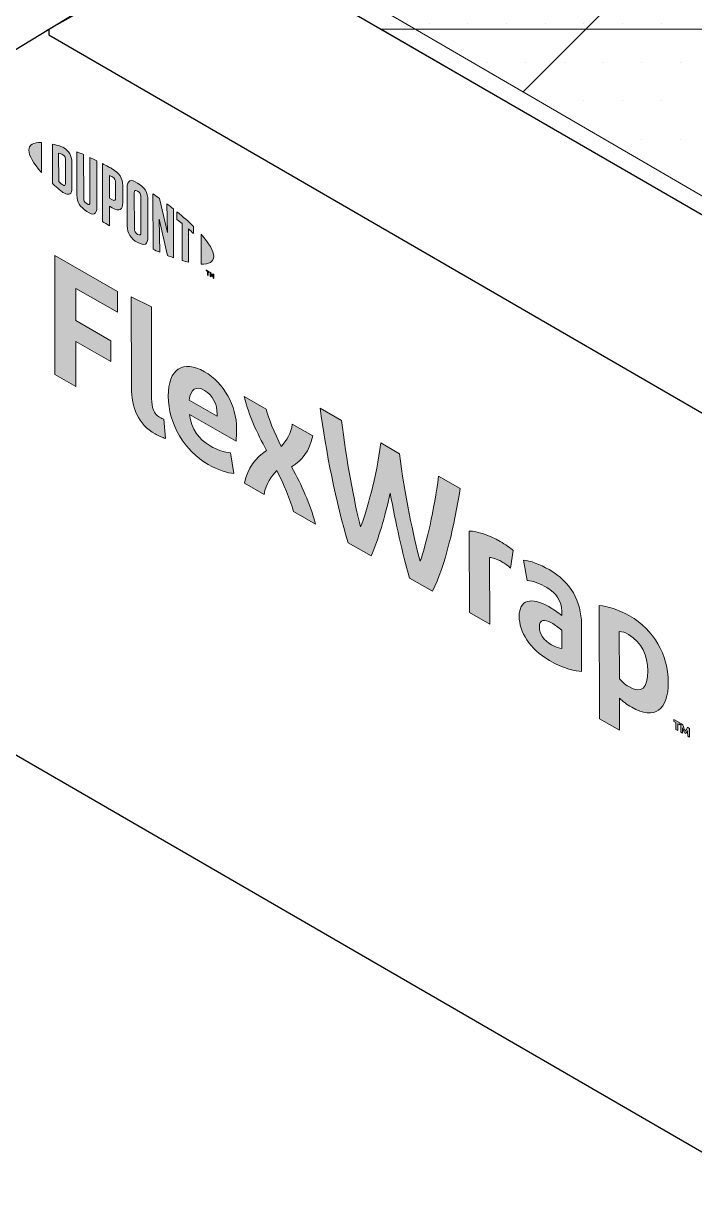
# Model space of a CAD drawing. Extents: x -1392 to 5791, y -3809 to 1722.
# Drawn here: x 904.77 to 928.2, y 1124.45 to 1165.02 of the extents above; entities that cross this region are included whole.
import ezdxf

# ---------------------------------------------------------------- set-up
doc = ezdxf.new("R2010")
doc.units = 0
doc.header["$MEASUREMENT"] = 0
doc.linetypes.add('AI-Linetype-28', pattern=[15, 9, -6])
for name, color, linetype, lineweight in [('.ATI-HATCH', 7, 'Continuous', 0), ('G-ANNO-TTLB', 7, 'Continuous', 0), ('Layer 12', 7, 'Continuous', 0), ('TYVEK', 7, 'Continuous', 0)]:
    doc.layers.add(name, color=color, linetype=linetype, lineweight=lineweight)

# ---------------------------------------------------------------- blocks, each defined once
blk = doc.blocks.new('Block_88')
at = {"layer": '.ATI-HATCH'}
for points in [[(951.293, 1164.814), (951.293, 1164.814), (928.788, 1177.833), (928.788, 1177.833), (928.788, 1177.833), (911.542, 1168.121), (911.542, 1168.121), (911.542, 1168.121), (917.26, 1164.814), (917.26, 1164.814), (917.26, 1164.814), (951.293, 1164.814), (951.293, 1164.814)], [(917.26, 1164.814), (917.26, 1164.814), (988.202, 1123.775), (988.202, 1123.775), (988.202, 1123.775), (988.231, 1143.446), (988.231, 1143.446), (988.231, 1143.446), (951.293, 1164.814), (951.293, 1164.814), (951.293, 1164.814), (917.26, 1164.814), (917.26, 1164.814)]]:
    blk.add_open_spline(points, degree=3, knots=[0, 0, 0, 0, 1, 1, 1, 2, 2, 2, 3, 3, 3, 4, 4, 4, 4], dxfattribs=at)
at = {"layer": '.ATI-HATCH', "color": 8, "lineweight": 0, "true_color": 0x808080}
for points in [[(917.58, 1165.015), (917.58, 1165.015), (917.58, 1165.015), (917.58, 1165.015)], [(918.93, 1165.015), (918.93, 1165.015), (918.93, 1165.015), (918.93, 1165.015)], [(920.28, 1165.015), (920.28, 1165.015), (920.28, 1165.015), (920.28, 1165.015)], [(921.63, 1165.015), (921.63, 1165.015), (921.63, 1165.015), (921.63, 1165.015)], [(922.98, 1165.015), (922.98, 1165.015), (922.98, 1165.015), (922.98, 1165.015)], [(924.33, 1165.015), (924.33, 1165.015), (924.33, 1165.015), (924.33, 1165.015)], [(925.68, 1165.015), (925.68, 1165.015), (925.68, 1165.015), (925.68, 1165.015)], [(927.03, 1165.015), (927.03, 1165.015), (927.03, 1165.015), (927.03, 1165.015)], [(919.605, 1163.665), (919.605, 1163.665), (919.605, 1163.665), (919.605, 1163.665)], [(920.955, 1163.665), (920.955, 1163.665), (920.955, 1163.665), (920.955, 1163.665)], [(922.305, 1163.665), (922.305, 1163.665), (922.305, 1163.665), (922.305, 1163.665)], [(923.655, 1163.665), (923.655, 1163.665), (923.655, 1163.665), (923.655, 1163.665)], [(925.005, 1163.665), (925.005, 1163.665), (925.005, 1163.665), (925.005, 1163.665)], [(926.355, 1163.665), (926.355, 1163.665), (926.355, 1163.665), (926.355, 1163.665)], [(927.705, 1163.665), (927.705, 1163.665), (927.705, 1163.665), (927.705, 1163.665)], [(921.63, 1162.315), (921.63, 1162.315), (921.63, 1162.315), (921.63, 1162.315)], [(922.98, 1162.315), (922.98, 1162.315), (922.98, 1162.315), (922.98, 1162.315)], [(924.33, 1162.315), (924.33, 1162.315), (924.33, 1162.315), (924.33, 1162.315)], [(925.68, 1162.315), (925.68, 1162.315), (925.68, 1162.315), (925.68, 1162.315)], [(927.03, 1162.315), (927.03, 1162.315), (927.03, 1162.315), (927.03, 1162.315)], [(925.005, 1160.965), (925.005, 1160.965), (925.005, 1160.965), (925.005, 1160.965)], [(926.355, 1160.965), (926.355, 1160.965), (926.355, 1160.965), (926.355, 1160.965)], [(927.705, 1160.965), (927.705, 1160.965), (927.705, 1160.965), (927.705, 1160.965)], [(927.03, 1159.615), (927.03, 1159.615), (927.03, 1159.615), (927.03, 1159.615)]]:
    blk.add_open_spline(points, degree=3, dxfattribs=at)
blk = doc.blocks.new('Block_371')
at = {"layer": 'TYVEK', "true_color": 0x003b71, "transparency": 33554687}
h = blk.add_hatch(color=156, dxfattribs=at)
h.dxf.hatch_style = 2
edge = h.paths.add_edge_path()
edge.add_spline(control_points=[(905.88, 1152.776), (905.88, 1152.776), (905.87, 1156.917), (905.87, 1156.917), (905.87, 1156.917), (908.056, 1155.662), (908.056, 1155.662), (908.056, 1155.662), (908.058, 1154.941), (908.058, 1154.941), (908.058, 1154.941), (906.606, 1155.774), (906.606, 1155.774), (906.606, 1155.774), (906.608, 1154.65), (906.608, 1154.65), (906.608, 1154.65), (907.829, 1153.949), (907.829, 1153.949), (907.829, 1153.949), (907.831, 1153.228), (907.831, 1153.228), (907.831, 1153.228), (906.61, 1153.929), (906.61, 1153.929), (906.61, 1153.929), (906.614, 1152.355), (906.614, 1152.355), (906.614, 1152.355), (905.88, 1152.776), (905.88, 1152.776)], knot_values=[0, 0, 0, 0, 1, 1, 1, 2, 2, 2, 3, 3, 3, 4, 4, 4, 5, 5, 5, 6, 6, 6, 7, 7, 7, 8, 8, 8, 9, 9, 9, 10, 10, 10, 10], degree=3, periodic=0)
h = blk.add_hatch(color=156, dxfattribs=at)
h.dxf.hatch_style = 2
edge = h.paths.add_edge_path()
edge.add_spline(control_points=[(909.253, 1151.933), (909.254, 1151.613), (909.326, 1151.4), (909.532, 1151.283), (909.583, 1151.253), (909.634, 1151.23), (909.68, 1151.215), (909.68, 1151.215), (909.733, 1150.541), (909.733, 1150.541), (909.636, 1150.573), (909.477, 1150.641), (909.374, 1150.7), (908.784, 1151.038), (908.547, 1151.617), (908.545, 1152.327), (908.545, 1152.327), (908.538, 1155.486), (908.538, 1155.486), (908.538, 1155.486), (909.246, 1155.127), (909.246, 1155.127), (909.246, 1155.127), (909.253, 1151.933), (909.253, 1151.933)], knot_values=[0, 0, 0, 0, 1, 1, 1, 2, 2, 2, 3, 3, 3, 4, 4, 4, 5, 5, 5, 6, 6, 6, 7, 7, 7, 8, 8, 8, 8], degree=3, periodic=0)
h = blk.add_hatch(color=156, dxfattribs=at)
h.dxf.hatch_style = 2
edge = h.paths.add_edge_path()
edge.add_spline(control_points=[(910.565, 1151.883), (910.565, 1151.883), (911.54, 1151.323), (911.54, 1151.323), (911.54, 1151.323), (911.54, 1151.394), (911.54, 1151.394), (911.539, 1151.725), (911.384, 1152.056), (911.102, 1152.218), (910.805, 1152.389), (910.61, 1152.258), (910.565, 1151.883)], knot_values=[0, 0, 0, 0, 1, 1, 1, 2, 2, 2, 3, 3, 3, 4, 4, 4, 4], degree=3, periodic=0)
edge = h.paths.add_edge_path()
edge.add_spline(control_points=[(912.124, 1149.322), (911.898, 1149.333), (911.565, 1149.442), (911.226, 1149.636), (910.4, 1150.111), (909.834, 1151.038), (909.832, 1152.02), (909.83, 1152.96), (910.346, 1153.302), (911.101, 1152.869), (911.773, 1152.483), (912.215, 1151.68), (912.217, 1150.887), (912.217, 1150.709), (912.208, 1150.562), (912.198, 1150.449), (912.198, 1150.449), (910.576, 1151.38), (910.576, 1151.38), (910.644, 1150.868), (910.886, 1150.517), (911.296, 1150.281), (911.548, 1150.137), (911.789, 1150.064), (912.009, 1150.043), (912.009, 1150.043), (912.124, 1149.322), (912.124, 1149.322)], knot_values=[0, 0, 0, 0, 1, 1, 1, 2, 2, 2, 3, 3, 3, 4, 4, 4, 5, 5, 5, 6, 6, 6, 7, 7, 7, 8, 8, 8, 9, 9, 9, 9], degree=3, periodic=0)
h = blk.add_hatch(color=156, dxfattribs=at)
h.dxf.hatch_style = 2
edge = h.paths.add_edge_path()
edge.add_spline(control_points=[(913.264, 1150.12), (912.919, 1150.756), (912.646, 1151.32), (912.486, 1152.003), (912.486, 1152.003), (913.25, 1151.564), (913.25, 1151.564), (913.318, 1151.259), (913.544, 1150.727), (913.771, 1150.261), (913.96, 1150.477), (914.123, 1150.732), (914.158, 1151.043), (914.158, 1151.043), (914.876, 1150.63), (914.876, 1150.63), (914.745, 1150.092), (914.52, 1149.789), (914.136, 1149.555), (914.507, 1148.864), (914.759, 1148.305), (914.971, 1147.557), (914.971, 1147.557), (914.207, 1147.996), (914.207, 1147.996), (914.098, 1148.389), (913.841, 1148.98), (913.624, 1149.429), (913.43, 1149.216), (913.246, 1148.967), (913.175, 1148.588), (913.175, 1148.588), (912.488, 1148.983), (912.488, 1148.983), (912.615, 1149.524), (912.855, 1149.859), (913.264, 1150.12)], knot_values=[0, 0, 0, 0, 1, 1, 1, 2, 2, 2, 3, 3, 3, 4, 4, 4, 5, 5, 5, 6, 6, 6, 7, 7, 7, 8, 8, 8, 9, 9, 9, 10, 10, 10, 11, 11, 11, 12, 12, 12, 12], degree=3, periodic=0)
h = blk.add_hatch(color=156, dxfattribs=at)
h.dxf.hatch_style = 2
edge = h.paths.add_edge_path()
edge.add_spline(control_points=[(919.265, 1149.227), (919.265, 1149.227), (920.014, 1148.797), (920.014, 1148.797), (919.823, 1147.531), (919.488, 1146.098), (919.055, 1145.213), (919.055, 1145.213), (918.249, 1145.675), (918.249, 1145.675), (917.996, 1146.559), (917.768, 1147.558), (917.576, 1148.637), (917.383, 1147.779), (917.165, 1147.036), (916.91, 1146.444), (916.91, 1146.444), (916.105, 1146.906), (916.105, 1146.906), (915.692, 1148.278), (915.323, 1150.114), (915.13, 1151.601), (915.13, 1151.601), (915.874, 1151.174), (915.874, 1151.174), (916.036, 1149.834), (916.327, 1148.268), (916.539, 1147.455), (916.758, 1148.02), (917.098, 1149.183), (917.244, 1150.387), (917.244, 1150.387), (917.901, 1150.01), (917.901, 1150.01), (918.058, 1148.633), (918.394, 1147.081), (918.622, 1146.259), (918.825, 1146.833), (919.114, 1148.067), (919.265, 1149.227)], knot_values=[0, 0, 0, 0, 1, 1, 1, 2, 2, 2, 3, 3, 3, 4, 4, 4, 5, 5, 5, 6, 6, 6, 7, 7, 7, 8, 8, 8, 9, 9, 9, 10, 10, 10, 11, 11, 11, 12, 12, 12, 13, 13, 13, 13], degree=3, periodic=0)
h = blk.add_hatch(color=156, dxfattribs=at)
h.dxf.hatch_style = 2
edge = h.paths.add_edge_path()
edge.add_spline(control_points=[(921.407, 1146.952), (921.592, 1146.846), (921.766, 1146.722), (921.869, 1146.634), (921.869, 1146.634), (921.768, 1146.024), (921.768, 1146.024), (921.681, 1146.11), (921.573, 1146.183), (921.465, 1146.245), (921.275, 1146.354), (921.147, 1146.386), (921.04, 1146.389), (921.04, 1146.389), (921.045, 1144.07), (921.045, 1144.07), (921.045, 1144.07), (920.337, 1144.477), (920.337, 1144.477), (920.337, 1144.477), (920.33, 1147.31), (920.33, 1147.31), (920.607, 1147.311), (921.038, 1147.164), (921.407, 1146.952)], knot_values=[0, 0, 0, 0, 1, 1, 1, 2, 2, 2, 3, 3, 3, 4, 4, 4, 5, 5, 5, 6, 6, 6, 7, 7, 7, 8, 8, 8, 8], degree=3, periodic=0)
h = blk.add_hatch(color=156, dxfattribs=at)
h.dxf.hatch_style = 2
edge = h.paths.add_edge_path()
edge.add_spline(control_points=[(923.563, 1143.221), (923.563, 1143.221), (923.561, 1143.854), (923.561, 1143.854), (923.443, 1143.952), (923.32, 1144.04), (923.197, 1144.111), (922.961, 1144.246), (922.776, 1144.246), (922.777, 1143.968), (922.778, 1143.719), (922.932, 1143.501), (923.204, 1143.345), (923.358, 1143.256), (923.486, 1143.218), (923.563, 1143.221)], knot_values=[0, 0, 0, 0, 1, 1, 1, 2, 2, 2, 3, 3, 3, 4, 4, 4, 5, 5, 5, 5], degree=3, periodic=0)
edge = h.paths.add_edge_path()
edge.add_spline(control_points=[(923.133, 1142.8), (922.431, 1143.204), (922.076, 1143.803), (922.074, 1144.336), (922.073, 1144.921), (922.488, 1145.026), (923.103, 1144.678), (923.247, 1144.596), (923.432, 1144.466), (923.56, 1144.369), (923.56, 1144.369), (923.56, 1144.511), (923.56, 1144.511), (923.559, 1144.872), (923.379, 1145.146), (923.035, 1145.344), (922.809, 1145.473), (922.568, 1145.57), (922.358, 1145.591), (922.358, 1145.591), (922.228, 1146.303), (922.228, 1146.303), (922.449, 1146.283), (922.802, 1146.151), (923.115, 1145.971), (923.87, 1145.538), (924.245, 1144.862), (924.247, 1144.063), (924.247, 1144.063), (924.251, 1142.419), (924.251, 1142.419), (924.041, 1142.415), (923.646, 1142.506), (923.133, 1142.8)], knot_values=[0, 0, 0, 0, 1, 1, 1, 2, 2, 2, 3, 3, 3, 4, 4, 4, 5, 5, 5, 6, 6, 6, 7, 7, 7, 8, 8, 8, 9, 9, 9, 10, 10, 10, 11, 11, 11, 11], degree=3, periodic=0)
h = blk.add_hatch(color=156, dxfattribs=at)
h.dxf.hatch_style = 2
edge = h.paths.add_edge_path()
edge.add_spline(control_points=[(925.897, 1141.887), (926.348, 1141.628), (926.558, 1141.827), (926.556, 1142.436), (926.555, 1142.968), (926.359, 1143.435), (925.892, 1143.703), (925.764, 1143.777), (925.672, 1143.8), (925.564, 1143.815), (925.564, 1143.815), (925.568, 1142.159), (925.568, 1142.159), (925.666, 1142.055), (925.748, 1141.973), (925.897, 1141.887)], knot_values=[0, 0, 0, 0, 1, 1, 1, 2, 2, 2, 3, 3, 3, 4, 4, 4, 5, 5, 5, 5], degree=3, periodic=0)
edge = h.paths.add_edge_path()
edge.add_spline(control_points=[(926.001, 1141.166), (925.822, 1141.269), (925.698, 1141.363), (925.57, 1141.49), (925.57, 1141.49), (925.573, 1140.366), (925.573, 1140.366), (925.573, 1140.366), (924.87, 1140.77), (924.87, 1140.77), (924.87, 1140.77), (924.86, 1144.715), (924.86, 1144.715), (925.152, 1144.701), (925.563, 1144.566), (925.927, 1144.357), (926.768, 1143.874), (927.272, 1142.994), (927.275, 1142.047), (927.277, 1141.077), (926.801, 1140.706), (926.001, 1141.166)], knot_values=[0, 0, 0, 0, 1, 1, 1, 2, 2, 2, 3, 3, 3, 4, 4, 4, 5, 5, 5, 6, 6, 6, 7, 7, 7, 7], degree=3, periodic=0)
h = blk.add_hatch(color=156, dxfattribs=at)
h.dxf.hatch_style = 2
edge = h.paths.add_edge_path()
edge.add_spline(control_points=[(927.783, 1140.561), (927.809, 1140.473), (927.834, 1140.407), (927.865, 1140.336), (927.895, 1140.372), (927.916, 1140.412), (927.942, 1140.47), (927.942, 1140.47), (928.015, 1140.427), (928.015, 1140.427), (928.015, 1140.427), (928.016, 1140.121), (928.016, 1140.121), (928.016, 1140.121), (927.952, 1140.158), (927.952, 1140.158), (927.952, 1140.158), (927.951, 1140.299), (927.951, 1140.299), (927.951, 1140.299), (927.955, 1140.345), (927.955, 1140.345), (927.934, 1140.311), (927.909, 1140.277), (927.888, 1140.251), (927.888, 1140.251), (927.839, 1140.279), (927.839, 1140.279), (927.817, 1140.331), (927.792, 1140.395), (927.77, 1140.454), (927.77, 1140.454), (927.774, 1140.401), (927.774, 1140.401), (927.774, 1140.401), (927.774, 1140.26), (927.774, 1140.26), (927.774, 1140.26), (927.71, 1140.297), (927.71, 1140.297), (927.71, 1140.297), (927.709, 1140.603), (927.709, 1140.603), (927.709, 1140.603), (927.783, 1140.561), (927.783, 1140.561)], knot_values=[0, 0, 0, 0, 1, 1, 1, 2, 2, 2, 3, 3, 3, 4, 4, 4, 5, 5, 5, 6, 6, 6, 7, 7, 7, 8, 8, 8, 9, 9, 9, 10, 10, 10, 11, 11, 11, 12, 12, 12, 13, 13, 13, 14, 14, 14, 15, 15, 15, 15], degree=3, periodic=0)
edge = h.paths.add_edge_path()
edge.add_spline(control_points=[(927.537, 1140.634), (927.537, 1140.634), (927.465, 1140.675), (927.465, 1140.675), (927.465, 1140.675), (927.465, 1140.743), (927.465, 1140.743), (927.465, 1140.743), (927.68, 1140.62), (927.68, 1140.62), (927.68, 1140.62), (927.68, 1140.552), (927.68, 1140.552), (927.68, 1140.552), (927.608, 1140.593), (927.608, 1140.593), (927.608, 1140.593), (927.609, 1140.355), (927.609, 1140.355), (927.609, 1140.355), (927.537, 1140.396), (927.537, 1140.396), (927.537, 1140.396), (927.537, 1140.634), (927.537, 1140.634)], knot_values=[0, 0, 0, 0, 1, 1, 1, 2, 2, 2, 3, 3, 3, 4, 4, 4, 5, 5, 5, 6, 6, 6, 7, 7, 7, 8, 8, 8, 8], degree=3, periodic=0)
at = {"layer": 'TYVEK'}
for points, knots in [([(905.88, 1152.776), (905.88, 1152.776), (905.87, 1156.917), (905.87, 1156.917), (905.87, 1156.917), (908.056, 1155.662), (908.056, 1155.662), (908.056, 1155.662), (908.058, 1154.941), (908.058, 1154.941), (908.058, 1154.941), (906.606, 1155.774), (906.606, 1155.774), (906.606, 1155.774), (906.608, 1154.65), (906.608, 1154.65), (906.608, 1154.65), (907.829, 1153.949), (907.829, 1153.949), (907.829, 1153.949), (907.831, 1153.228), (907.831, 1153.228), (907.831, 1153.228), (906.61, 1153.929), (906.61, 1153.929), (906.61, 1153.929), (906.614, 1152.355), (906.614, 1152.355), (906.614, 1152.355), (905.88, 1152.776), (905.88, 1152.776)], [0, 0, 0, 0, 1, 1, 1, 2, 2, 2, 3, 3, 3, 4, 4, 4, 5, 5, 5, 6, 6, 6, 7, 7, 7, 8, 8, 8, 9, 9, 9, 10, 10, 10, 10]), ([(909.253, 1151.933), (909.254, 1151.613), (909.326, 1151.4), (909.532, 1151.283), (909.583, 1151.253), (909.634, 1151.23), (909.68, 1151.215), (909.68, 1151.215), (909.733, 1150.541), (909.733, 1150.541), (909.636, 1150.573), (909.477, 1150.641), (909.374, 1150.7), (908.784, 1151.038), (908.547, 1151.617), (908.545, 1152.327), (908.545, 1152.327), (908.538, 1155.486), (908.538, 1155.486), (908.538, 1155.486), (909.246, 1155.127), (909.246, 1155.127), (909.246, 1155.127), (909.253, 1151.933), (909.253, 1151.933)], [0, 0, 0, 0, 1, 1, 1, 2, 2, 2, 3, 3, 3, 4, 4, 4, 5, 5, 5, 6, 6, 6, 7, 7, 7, 8, 8, 8, 8]), ([(912.124, 1149.322), (911.898, 1149.333), (911.565, 1149.442), (911.226, 1149.636), (910.4, 1150.111), (909.834, 1151.038), (909.832, 1152.02), (909.83, 1152.96), (910.346, 1153.302), (911.101, 1152.869), (911.773, 1152.483), (912.215, 1151.68), (912.217, 1150.887), (912.217, 1150.709), (912.208, 1150.562), (912.198, 1150.449), (912.198, 1150.449), (910.576, 1151.38), (910.576, 1151.38), (910.644, 1150.868), (910.886, 1150.517), (911.296, 1150.281), (911.548, 1150.137), (911.789, 1150.064), (912.009, 1150.043), (912.009, 1150.043), (912.124, 1149.322), (912.124, 1149.322)], [0, 0, 0, 0, 1, 1, 1, 2, 2, 2, 3, 3, 3, 4, 4, 4, 5, 5, 5, 6, 6, 6, 7, 7, 7, 8, 8, 8, 9, 9, 9, 9]), ([(910.565, 1151.883), (910.565, 1151.883), (911.54, 1151.323), (911.54, 1151.323), (911.54, 1151.323), (911.54, 1151.394), (911.54, 1151.394), (911.539, 1151.725), (911.384, 1152.056), (911.102, 1152.218), (910.805, 1152.389), (910.61, 1152.258), (910.565, 1151.883)], [0, 0, 0, 0, 1, 1, 1, 2, 2, 2, 3, 3, 3, 4, 4, 4, 4]), ([(913.264, 1150.12), (912.919, 1150.756), (912.646, 1151.32), (912.486, 1152.003), (912.486, 1152.003), (913.25, 1151.564), (913.25, 1151.564), (913.318, 1151.259), (913.544, 1150.727), (913.771, 1150.261), (913.96, 1150.477), (914.123, 1150.732), (914.158, 1151.043), (914.158, 1151.043), (914.876, 1150.63), (914.876, 1150.63), (914.745, 1150.092), (914.52, 1149.789), (914.136, 1149.555), (914.507, 1148.864), (914.759, 1148.305), (914.971, 1147.557), (914.971, 1147.557), (914.207, 1147.996), (914.207, 1147.996), (914.098, 1148.389), (913.841, 1148.98), (913.624, 1149.429), (913.43, 1149.216), (913.246, 1148.967), (913.175, 1148.588), (913.175, 1148.588), (912.488, 1148.983), (912.488, 1148.983), (912.615, 1149.524), (912.855, 1149.859), (913.264, 1150.12)], [0, 0, 0, 0, 1, 1, 1, 2, 2, 2, 3, 3, 3, 4, 4, 4, 5, 5, 5, 6, 6, 6, 7, 7, 7, 8, 8, 8, 9, 9, 9, 10, 10, 10, 11, 11, 11, 12, 12, 12, 12]), ([(919.265, 1149.227), (919.265, 1149.227), (920.014, 1148.797), (920.014, 1148.797), (919.823, 1147.531), (919.488, 1146.098), (919.055, 1145.213), (919.055, 1145.213), (918.249, 1145.675), (918.249, 1145.675), (917.996, 1146.559), (917.768, 1147.558), (917.576, 1148.637), (917.383, 1147.779), (917.165, 1147.036), (916.91, 1146.444), (916.91, 1146.444), (916.105, 1146.906), (916.105, 1146.906), (915.692, 1148.278), (915.323, 1150.114), (915.13, 1151.601), (915.13, 1151.601), (915.874, 1151.174), (915.874, 1151.174), (916.036, 1149.834), (916.327, 1148.268), (916.539, 1147.455), (916.758, 1148.02), (917.098, 1149.183), (917.244, 1150.387), (917.244, 1150.387), (917.901, 1150.01), (917.901, 1150.01), (918.058, 1148.633), (918.394, 1147.081), (918.622, 1146.259), (918.825, 1146.833), (919.114, 1148.067), (919.265, 1149.227)], [0, 0, 0, 0, 1, 1, 1, 2, 2, 2, 3, 3, 3, 4, 4, 4, 5, 5, 5, 6, 6, 6, 7, 7, 7, 8, 8, 8, 9, 9, 9, 10, 10, 10, 11, 11, 11, 12, 12, 12, 13, 13, 13, 13]), ([(921.407, 1146.952), (921.592, 1146.846), (921.766, 1146.722), (921.869, 1146.634), (921.869, 1146.634), (921.768, 1146.024), (921.768, 1146.024), (921.681, 1146.11), (921.573, 1146.183), (921.465, 1146.245), (921.275, 1146.354), (921.147, 1146.386), (921.04, 1146.389), (921.04, 1146.389), (921.045, 1144.07), (921.045, 1144.07), (921.045, 1144.07), (920.337, 1144.477), (920.337, 1144.477), (920.337, 1144.477), (920.33, 1147.31), (920.33, 1147.31), (920.607, 1147.311), (921.038, 1147.164), (921.407, 1146.952)], [0, 0, 0, 0, 1, 1, 1, 2, 2, 2, 3, 3, 3, 4, 4, 4, 5, 5, 5, 6, 6, 6, 7, 7, 7, 8, 8, 8, 8]), ([(923.133, 1142.8), (922.431, 1143.204), (922.076, 1143.803), (922.074, 1144.336), (922.073, 1144.921), (922.488, 1145.026), (923.103, 1144.678), (923.247, 1144.596), (923.432, 1144.466), (923.56, 1144.369), (923.56, 1144.369), (923.56, 1144.511), (923.56, 1144.511), (923.559, 1144.872), (923.379, 1145.146), (923.035, 1145.344), (922.809, 1145.473), (922.568, 1145.57), (922.358, 1145.591), (922.358, 1145.591), (922.228, 1146.303), (922.228, 1146.303), (922.449, 1146.283), (922.802, 1146.151), (923.115, 1145.971), (923.87, 1145.538), (924.245, 1144.862), (924.247, 1144.063), (924.247, 1144.063), (924.251, 1142.419), (924.251, 1142.419), (924.041, 1142.415), (923.646, 1142.506), (923.133, 1142.8)], [0, 0, 0, 0, 1, 1, 1, 2, 2, 2, 3, 3, 3, 4, 4, 4, 5, 5, 5, 6, 6, 6, 7, 7, 7, 8, 8, 8, 9, 9, 9, 10, 10, 10, 11, 11, 11, 11]), ([(926.001, 1141.166), (925.822, 1141.269), (925.698, 1141.363), (925.57, 1141.49), (925.57, 1141.49), (925.573, 1140.366), (925.573, 1140.366), (925.573, 1140.366), (924.87, 1140.77), (924.87, 1140.77), (924.87, 1140.77), (924.86, 1144.715), (924.86, 1144.715), (925.152, 1144.701), (925.563, 1144.566), (925.927, 1144.357), (926.768, 1143.874), (927.272, 1142.994), (927.275, 1142.047), (927.277, 1141.077), (926.801, 1140.706), (926.001, 1141.166)], [0, 0, 0, 0, 1, 1, 1, 2, 2, 2, 3, 3, 3, 4, 4, 4, 5, 5, 5, 6, 6, 6, 7, 7, 7, 7]), ([(923.563, 1143.221), (923.563, 1143.221), (923.561, 1143.854), (923.561, 1143.854), (923.443, 1143.952), (923.32, 1144.04), (923.197, 1144.111), (922.961, 1144.246), (922.776, 1144.246), (922.777, 1143.968), (922.778, 1143.719), (922.932, 1143.501), (923.204, 1143.345), (923.358, 1143.256), (923.486, 1143.218), (923.563, 1143.221)], [0, 0, 0, 0, 1, 1, 1, 2, 2, 2, 3, 3, 3, 4, 4, 4, 5, 5, 5, 5]), ([(925.897, 1141.887), (926.348, 1141.628), (926.558, 1141.827), (926.556, 1142.436), (926.555, 1142.968), (926.359, 1143.435), (925.892, 1143.703), (925.764, 1143.777), (925.672, 1143.8), (925.564, 1143.815), (925.564, 1143.815), (925.568, 1142.159), (925.568, 1142.159), (925.666, 1142.055), (925.748, 1141.973), (925.897, 1141.887)], [0, 0, 0, 0, 1, 1, 1, 2, 2, 2, 3, 3, 3, 4, 4, 4, 5, 5, 5, 5]), ([(927.537, 1140.634), (927.537, 1140.634), (927.465, 1140.675), (927.465, 1140.675), (927.465, 1140.675), (927.465, 1140.743), (927.465, 1140.743), (927.465, 1140.743), (927.68, 1140.62), (927.68, 1140.62), (927.68, 1140.62), (927.68, 1140.552), (927.68, 1140.552), (927.68, 1140.552), (927.608, 1140.593), (927.608, 1140.593), (927.608, 1140.593), (927.609, 1140.355), (927.609, 1140.355), (927.609, 1140.355), (927.537, 1140.396), (927.537, 1140.396), (927.537, 1140.396), (927.537, 1140.634), (927.537, 1140.634)], [0, 0, 0, 0, 1, 1, 1, 2, 2, 2, 3, 3, 3, 4, 4, 4, 5, 5, 5, 6, 6, 6, 7, 7, 7, 8, 8, 8, 8]), ([(927.783, 1140.561), (927.809, 1140.473), (927.834, 1140.407), (927.865, 1140.336), (927.895, 1140.372), (927.916, 1140.412), (927.942, 1140.47), (927.942, 1140.47), (928.015, 1140.427), (928.015, 1140.427), (928.015, 1140.427), (928.016, 1140.121), (928.016, 1140.121), (928.016, 1140.121), (927.952, 1140.158), (927.952, 1140.158), (927.952, 1140.158), (927.951, 1140.299), (927.951, 1140.299), (927.951, 1140.299), (927.955, 1140.345), (927.955, 1140.345), (927.934, 1140.311), (927.909, 1140.277), (927.888, 1140.251), (927.888, 1140.251), (927.839, 1140.279), (927.839, 1140.279), (927.817, 1140.331), (927.792, 1140.395), (927.77, 1140.454), (927.77, 1140.454), (927.774, 1140.401), (927.774, 1140.401), (927.774, 1140.401), (927.774, 1140.26), (927.774, 1140.26), (927.774, 1140.26), (927.71, 1140.297), (927.71, 1140.297), (927.71, 1140.297), (927.709, 1140.603), (927.709, 1140.603), (927.709, 1140.603), (927.783, 1140.561), (927.783, 1140.561)], [0, 0, 0, 0, 1, 1, 1, 2, 2, 2, 3, 3, 3, 4, 4, 4, 5, 5, 5, 6, 6, 6, 7, 7, 7, 8, 8, 8, 9, 9, 9, 10, 10, 10, 11, 11, 11, 12, 12, 12, 13, 13, 13, 14, 14, 14, 15, 15, 15, 15])]:
    blk.add_open_spline(points, degree=3, knots=knots, dxfattribs=at)
blk = doc.blocks.new('Block_372')
at = {"layer": 'TYVEK', "true_color": 0x003b71, "transparency": 33554687}
h = blk.add_hatch(color=156, dxfattribs=at)
h.dxf.hatch_style = 2
edge = h.paths.add_edge_path()
edge.add_spline(control_points=[(904.968, 1160.595), (904.968, 1160.405), (905.129, 1160.135), (905.409, 1159.821), (905.409, 1159.821), (905.407, 1160.861), (905.407, 1160.861), (905.127, 1160.869), (904.968, 1160.784), (904.968, 1160.595)], knot_values=[0, 0, 0, 0, 1, 1, 1, 2, 2, 2, 3, 3, 3, 3], degree=3, periodic=0)
h = blk.add_hatch(color=156, dxfattribs=at)
h.dxf.hatch_style = 2
edge = h.paths.add_edge_path()
edge.add_spline(control_points=[(906.249, 1159.436), (906.249, 1159.356), (906.208, 1159.353), (906.158, 1159.382), (906.12, 1159.404), (906.06, 1159.454), (906.011, 1159.498), (906.011, 1159.498), (906.009, 1160.492), (906.009, 1160.492), (906.057, 1160.478), (906.117, 1160.46), (906.156, 1160.438), (906.205, 1160.41), (906.247, 1160.359), (906.247, 1160.28), (906.247, 1160.28), (906.249, 1159.436), (906.249, 1159.436)], knot_values=[0, 0, 0, 0, 1, 1, 1, 2, 2, 2, 3, 3, 3, 4, 4, 4, 5, 5, 5, 6, 6, 6, 6], degree=3, periodic=0)
edge = h.paths.add_edge_path()
edge.add_spline(control_points=[(906.188, 1160.679), (906.11, 1160.724), (905.997, 1160.762), (905.793, 1160.807), (905.793, 1160.807), (905.797, 1159.429), (905.797, 1159.429), (905.976, 1159.263), (906.113, 1159.148), (906.191, 1159.103), (906.372, 1159), (906.473, 1159.068), (906.472, 1159.272), (906.472, 1159.272), (906.47, 1160.187), (906.47, 1160.187), (906.469, 1160.391), (906.368, 1160.576), (906.188, 1160.679)], knot_values=[0, 0, 0, 0, 1, 1, 1, 2, 2, 2, 3, 3, 3, 4, 4, 4, 5, 5, 5, 6, 6, 6, 6], degree=3, periodic=0)
h = blk.add_hatch(color=156, dxfattribs=at)
h.dxf.hatch_style = 2
edge = h.paths.add_edge_path()
edge.add_spline(control_points=[(907.1, 1158.786), (907.1, 1158.706), (907.076, 1158.669), (906.99, 1158.731), (906.905, 1158.791), (906.882, 1158.846), (906.882, 1158.94), (906.882, 1158.94), (906.878, 1160.44), (906.878, 1160.44), (906.822, 1160.465), (906.697, 1160.517), (906.643, 1160.539), (906.643, 1160.539), (906.647, 1159.023), (906.647, 1159.023), (906.647, 1158.78), (906.749, 1158.628), (906.991, 1158.457), (907.212, 1158.301), (907.346, 1158.352), (907.346, 1158.621), (907.346, 1158.621), (907.342, 1160.223), (907.342, 1160.223), (907.296, 1160.247), (907.145, 1160.319), (907.096, 1160.341), (907.096, 1160.341), (907.1, 1158.786), (907.1, 1158.786)], knot_values=[0, 0, 0, 0, 1, 1, 1, 2, 2, 2, 3, 3, 3, 4, 4, 4, 5, 5, 5, 6, 6, 6, 7, 7, 7, 8, 8, 8, 9, 9, 9, 10, 10, 10, 10], degree=3, periodic=0)
h = blk.add_hatch(color=156, dxfattribs=at)
h.dxf.hatch_style = 2
edge = h.paths.add_edge_path()
edge.add_spline(control_points=[(907.995, 1158.93), (907.995, 1158.843), (907.969, 1158.814), (907.869, 1158.872), (907.869, 1158.872), (907.782, 1158.921), (907.782, 1158.921), (907.782, 1158.921), (907.78, 1159.717), (907.78, 1159.717), (907.819, 1159.697), (907.839, 1159.686), (907.862, 1159.673), (907.97, 1159.611), (907.993, 1159.551), (907.993, 1159.462), (907.993, 1159.462), (907.995, 1158.93), (907.995, 1158.93)], knot_values=[0, 0, 0, 0, 1, 1, 1, 2, 2, 2, 3, 3, 3, 4, 4, 4, 5, 5, 5, 6, 6, 6, 6], degree=3, periodic=0)
edge = h.paths.add_edge_path()
edge.add_spline(control_points=[(907.876, 1159.947), (907.833, 1159.971), (907.677, 1160.054), (907.534, 1160.127), (907.534, 1160.127), (907.539, 1158.109), (907.539, 1158.109), (907.587, 1158.078), (907.716, 1157.997), (907.785, 1157.955), (907.785, 1157.955), (907.783, 1158.64), (907.783, 1158.64), (907.783, 1158.64), (907.879, 1158.585), (907.879, 1158.585), (908.137, 1158.438), (908.244, 1158.51), (908.243, 1158.766), (908.243, 1158.766), (908.242, 1159.361), (908.242, 1159.361), (908.241, 1159.612), (908.12, 1159.806), (907.876, 1159.947)], knot_values=[0, 0, 0, 0, 1, 1, 1, 2, 2, 2, 3, 3, 3, 4, 4, 4, 5, 5, 5, 6, 6, 6, 7, 7, 7, 8, 8, 8, 8], degree=3, periodic=0)
h = blk.add_hatch(color=156, dxfattribs=at)
h.dxf.hatch_style = 2
edge = h.paths.add_edge_path()
edge.add_spline(control_points=[(908.875, 1157.721), (908.875, 1157.641), (908.852, 1157.613), (908.765, 1157.66), (908.675, 1157.709), (908.651, 1157.767), (908.651, 1157.85), (908.651, 1157.85), (908.648, 1159.108), (908.648, 1159.108), (908.647, 1159.191), (908.672, 1159.222), (908.761, 1159.168), (908.848, 1159.115), (908.871, 1159.059), (908.872, 1158.979), (908.872, 1158.979), (908.875, 1157.721), (908.875, 1157.721)], knot_values=[0, 0, 0, 0, 1, 1, 1, 2, 2, 2, 3, 3, 3, 4, 4, 4, 5, 5, 5, 6, 6, 6, 6], degree=3, periodic=0)
edge = h.paths.add_edge_path()
edge.add_spline(control_points=[(908.761, 1159.45), (908.533, 1159.594), (908.397, 1159.555), (908.398, 1159.29), (908.398, 1159.29), (908.401, 1157.969), (908.401, 1157.969), (908.402, 1157.689), (908.525, 1157.503), (908.766, 1157.377), (909.001, 1157.253), (909.124, 1157.286), (909.123, 1157.584), (909.123, 1157.584), (909.12, 1158.845), (909.12, 1158.845), (909.119, 1159.129), (909.008, 1159.294), (908.761, 1159.45)], knot_values=[0, 0, 0, 0, 1, 1, 1, 2, 2, 2, 3, 3, 3, 4, 4, 4, 5, 5, 5, 6, 6, 6, 6], degree=3, periodic=0)
h = blk.add_hatch(color=156, dxfattribs=at)
h.dxf.hatch_style = 2
edge = h.paths.add_edge_path()
edge.add_spline(control_points=[(909.804, 1157.728), (909.804, 1157.728), (909.529, 1158.911), (909.529, 1158.911), (909.455, 1158.965), (909.365, 1159.028), (909.296, 1159.075), (909.296, 1159.075), (909.301, 1157.138), (909.301, 1157.138), (909.349, 1157.115), (909.473, 1157.06), (909.537, 1157.033), (909.537, 1157.033), (909.515, 1158.186), (909.515, 1158.186), (909.515, 1158.186), (909.806, 1156.923), (909.806, 1156.923), (909.868, 1156.899), (909.957, 1156.866), (910.016, 1156.845), (910.016, 1156.845), (910.012, 1158.547), (910.012, 1158.547), (909.951, 1158.596), (909.839, 1158.682), (909.785, 1158.722), (909.785, 1158.722), (909.804, 1157.728), (909.804, 1157.728)], knot_values=[0, 0, 0, 0, 1, 1, 1, 2, 2, 2, 3, 3, 3, 4, 4, 4, 5, 5, 5, 6, 6, 6, 7, 7, 7, 8, 8, 8, 9, 9, 9, 10, 10, 10, 10], degree=3, periodic=0)
h = blk.add_hatch(color=156, dxfattribs=at)
h.dxf.hatch_style = 2
edge = h.paths.add_edge_path()
edge.add_spline(control_points=[(910.134, 1158.179), (910.195, 1158.132), (910.255, 1158.083), (910.314, 1158.035), (910.314, 1158.035), (910.317, 1156.747), (910.317, 1156.747), (910.371, 1156.731), (910.47, 1156.703), (910.537, 1156.688), (910.537, 1156.688), (910.534, 1157.848), (910.534, 1157.848), (910.598, 1157.792), (910.658, 1157.738), (910.714, 1157.688), (910.714, 1157.688), (910.713, 1157.937), (910.713, 1157.937), (910.539, 1158.106), (910.352, 1158.271), (910.134, 1158.448), (910.134, 1158.448), (910.134, 1158.179), (910.134, 1158.179)], knot_values=[0, 0, 0, 0, 1, 1, 1, 2, 2, 2, 3, 3, 3, 4, 4, 4, 5, 5, 5, 6, 6, 6, 7, 7, 7, 8, 8, 8, 8], degree=3, periodic=0)
h = blk.add_hatch(color=156, dxfattribs=at)
h.dxf.hatch_style = 2
edge = h.paths.add_edge_path()
edge.add_spline(control_points=[(911.419, 1156.892), (911.42, 1156.701), (911.259, 1156.615), (910.98, 1156.623), (910.98, 1156.623), (910.977, 1157.663), (910.977, 1157.663), (911.258, 1157.35), (911.419, 1157.081), (911.419, 1156.892)], knot_values=[0, 0, 0, 0, 1, 1, 1, 2, 2, 2, 3, 3, 3, 3], degree=3, periodic=0)
h = blk.add_hatch(color=156, dxfattribs=at)
h.dxf.hatch_style = 2
edge = h.paths.add_edge_path()
edge.add_spline(control_points=[(911.29, 1156.341), (911.29, 1156.341), (911.316, 1156.326), (911.316, 1156.326), (911.316, 1156.326), (911.356, 1156.232), (911.356, 1156.232), (911.356, 1156.232), (911.395, 1156.281), (911.395, 1156.281), (911.395, 1156.281), (911.421, 1156.266), (911.421, 1156.266), (911.421, 1156.266), (911.421, 1156.116), (911.421, 1156.116), (911.421, 1156.116), (911.397, 1156.13), (911.397, 1156.13), (911.397, 1156.13), (911.397, 1156.237), (911.397, 1156.237), (911.397, 1156.237), (911.357, 1156.188), (911.357, 1156.188), (911.357, 1156.188), (911.354, 1156.189), (911.354, 1156.189), (911.354, 1156.189), (911.314, 1156.284), (911.314, 1156.284), (911.314, 1156.284), (911.314, 1156.177), (911.314, 1156.177), (911.314, 1156.177), (911.29, 1156.191), (911.29, 1156.191), (911.29, 1156.191), (911.29, 1156.341), (911.29, 1156.341)], knot_values=[0, 0, 0, 0, 1, 1, 1, 2, 2, 2, 3, 3, 3, 4, 4, 4, 5, 5, 5, 6, 6, 6, 7, 7, 7, 8, 8, 8, 9, 9, 9, 10, 10, 10, 11, 11, 11, 12, 12, 12, 13, 13, 13, 13], degree=3, periodic=0)
edge = h.paths.add_edge_path()
edge.add_spline(control_points=[(911.197, 1156.368), (911.197, 1156.368), (911.157, 1156.391), (911.157, 1156.391), (911.157, 1156.391), (911.157, 1156.417), (911.157, 1156.417), (911.157, 1156.417), (911.262, 1156.357), (911.262, 1156.357), (911.262, 1156.357), (911.262, 1156.331), (911.262, 1156.331), (911.262, 1156.331), (911.222, 1156.354), (911.222, 1156.354), (911.222, 1156.354), (911.222, 1156.23), (911.222, 1156.23), (911.222, 1156.23), (911.197, 1156.245), (911.197, 1156.245), (911.197, 1156.245), (911.197, 1156.368), (911.197, 1156.368)], knot_values=[0, 0, 0, 0, 1, 1, 1, 2, 2, 2, 3, 3, 3, 4, 4, 4, 5, 5, 5, 6, 6, 6, 7, 7, 7, 8, 8, 8, 8], degree=3, periodic=0)
at = {"layer": 'TYVEK'}
for points, knots in [([(904.968, 1160.595), (904.968, 1160.405), (905.129, 1160.135), (905.409, 1159.821), (905.409, 1159.821), (905.407, 1160.861), (905.407, 1160.861), (905.127, 1160.869), (904.968, 1160.784), (904.968, 1160.595)], [0, 0, 0, 0, 1, 1, 1, 2, 2, 2, 3, 3, 3, 3]), ([(906.188, 1160.679), (906.11, 1160.724), (905.997, 1160.762), (905.793, 1160.807), (905.793, 1160.807), (905.797, 1159.429), (905.797, 1159.429), (905.976, 1159.263), (906.113, 1159.148), (906.191, 1159.103), (906.372, 1159), (906.473, 1159.068), (906.472, 1159.272), (906.472, 1159.272), (906.47, 1160.187), (906.47, 1160.187), (906.469, 1160.391), (906.368, 1160.576), (906.188, 1160.679)], [0, 0, 0, 0, 1, 1, 1, 2, 2, 2, 3, 3, 3, 4, 4, 4, 5, 5, 5, 6, 6, 6, 6]), ([(906.249, 1159.436), (906.249, 1159.356), (906.208, 1159.353), (906.158, 1159.382), (906.12, 1159.404), (906.06, 1159.454), (906.011, 1159.498), (906.011, 1159.498), (906.009, 1160.492), (906.009, 1160.492), (906.057, 1160.478), (906.117, 1160.46), (906.156, 1160.438), (906.205, 1160.41), (906.247, 1160.359), (906.247, 1160.28), (906.247, 1160.28), (906.249, 1159.436), (906.249, 1159.436)], [0, 0, 0, 0, 1, 1, 1, 2, 2, 2, 3, 3, 3, 4, 4, 4, 5, 5, 5, 6, 6, 6, 6]), ([(907.1, 1158.786), (907.1, 1158.706), (907.076, 1158.669), (906.99, 1158.731), (906.905, 1158.791), (906.882, 1158.846), (906.882, 1158.94), (906.882, 1158.94), (906.878, 1160.44), (906.878, 1160.44), (906.822, 1160.465), (906.697, 1160.517), (906.643, 1160.539), (906.643, 1160.539), (906.647, 1159.023), (906.647, 1159.023), (906.647, 1158.78), (906.749, 1158.628), (906.991, 1158.457), (907.212, 1158.301), (907.346, 1158.352), (907.346, 1158.621), (907.346, 1158.621), (907.342, 1160.223), (907.342, 1160.223), (907.296, 1160.247), (907.145, 1160.319), (907.096, 1160.341), (907.096, 1160.341), (907.1, 1158.786), (907.1, 1158.786)], [0, 0, 0, 0, 1, 1, 1, 2, 2, 2, 3, 3, 3, 4, 4, 4, 5, 5, 5, 6, 6, 6, 7, 7, 7, 8, 8, 8, 9, 9, 9, 10, 10, 10, 10]), ([(907.876, 1159.947), (907.833, 1159.971), (907.677, 1160.054), (907.534, 1160.127), (907.534, 1160.127), (907.539, 1158.109), (907.539, 1158.109), (907.587, 1158.078), (907.716, 1157.997), (907.785, 1157.955), (907.785, 1157.955), (907.783, 1158.64), (907.783, 1158.64), (907.783, 1158.64), (907.879, 1158.585), (907.879, 1158.585), (908.137, 1158.438), (908.244, 1158.51), (908.243, 1158.766), (908.243, 1158.766), (908.242, 1159.361), (908.242, 1159.361), (908.241, 1159.612), (908.12, 1159.806), (907.876, 1159.947)], [0, 0, 0, 0, 1, 1, 1, 2, 2, 2, 3, 3, 3, 4, 4, 4, 5, 5, 5, 6, 6, 6, 7, 7, 7, 8, 8, 8, 8]), ([(907.995, 1158.93), (907.995, 1158.843), (907.969, 1158.814), (907.869, 1158.872), (907.869, 1158.872), (907.782, 1158.921), (907.782, 1158.921), (907.782, 1158.921), (907.78, 1159.717), (907.78, 1159.717), (907.819, 1159.697), (907.839, 1159.686), (907.862, 1159.673), (907.97, 1159.611), (907.993, 1159.551), (907.993, 1159.462), (907.993, 1159.462), (907.995, 1158.93), (907.995, 1158.93)], [0, 0, 0, 0, 1, 1, 1, 2, 2, 2, 3, 3, 3, 4, 4, 4, 5, 5, 5, 6, 6, 6, 6]), ([(908.761, 1159.45), (908.533, 1159.594), (908.397, 1159.555), (908.398, 1159.29), (908.398, 1159.29), (908.401, 1157.969), (908.401, 1157.969), (908.402, 1157.689), (908.525, 1157.503), (908.766, 1157.377), (909.001, 1157.253), (909.124, 1157.286), (909.123, 1157.584), (909.123, 1157.584), (909.12, 1158.845), (909.12, 1158.845), (909.119, 1159.129), (909.008, 1159.294), (908.761, 1159.45)], [0, 0, 0, 0, 1, 1, 1, 2, 2, 2, 3, 3, 3, 4, 4, 4, 5, 5, 5, 6, 6, 6, 6]), ([(908.875, 1157.721), (908.875, 1157.641), (908.852, 1157.613), (908.765, 1157.66), (908.675, 1157.709), (908.651, 1157.767), (908.651, 1157.85), (908.651, 1157.85), (908.648, 1159.108), (908.648, 1159.108), (908.647, 1159.191), (908.672, 1159.222), (908.761, 1159.168), (908.848, 1159.115), (908.871, 1159.059), (908.872, 1158.979), (908.872, 1158.979), (908.875, 1157.721), (908.875, 1157.721)], [0, 0, 0, 0, 1, 1, 1, 2, 2, 2, 3, 3, 3, 4, 4, 4, 5, 5, 5, 6, 6, 6, 6]), ([(909.804, 1157.728), (909.804, 1157.728), (909.529, 1158.911), (909.529, 1158.911), (909.455, 1158.965), (909.365, 1159.028), (909.296, 1159.075), (909.296, 1159.075), (909.301, 1157.138), (909.301, 1157.138), (909.349, 1157.115), (909.473, 1157.06), (909.537, 1157.033), (909.537, 1157.033), (909.515, 1158.186), (909.515, 1158.186), (909.515, 1158.186), (909.806, 1156.923), (909.806, 1156.923), (909.868, 1156.899), (909.957, 1156.866), (910.016, 1156.845), (910.016, 1156.845), (910.012, 1158.547), (910.012, 1158.547), (909.951, 1158.596), (909.839, 1158.682), (909.785, 1158.722), (909.785, 1158.722), (909.804, 1157.728), (909.804, 1157.728)], [0, 0, 0, 0, 1, 1, 1, 2, 2, 2, 3, 3, 3, 4, 4, 4, 5, 5, 5, 6, 6, 6, 7, 7, 7, 8, 8, 8, 9, 9, 9, 10, 10, 10, 10]), ([(910.134, 1158.179), (910.195, 1158.132), (910.255, 1158.083), (910.314, 1158.035), (910.314, 1158.035), (910.317, 1156.747), (910.317, 1156.747), (910.371, 1156.731), (910.47, 1156.703), (910.537, 1156.688), (910.537, 1156.688), (910.534, 1157.848), (910.534, 1157.848), (910.598, 1157.792), (910.658, 1157.738), (910.714, 1157.688), (910.714, 1157.688), (910.713, 1157.937), (910.713, 1157.937), (910.539, 1158.106), (910.352, 1158.271), (910.134, 1158.448), (910.134, 1158.448), (910.134, 1158.179), (910.134, 1158.179)], [0, 0, 0, 0, 1, 1, 1, 2, 2, 2, 3, 3, 3, 4, 4, 4, 5, 5, 5, 6, 6, 6, 7, 7, 7, 8, 8, 8, 8]), ([(911.419, 1156.892), (911.42, 1156.701), (911.259, 1156.615), (910.98, 1156.623), (910.98, 1156.623), (910.977, 1157.663), (910.977, 1157.663), (911.258, 1157.35), (911.419, 1157.081), (911.419, 1156.892)], [0, 0, 0, 0, 1, 1, 1, 2, 2, 2, 3, 3, 3, 3]), ([(911.197, 1156.368), (911.197, 1156.368), (911.157, 1156.391), (911.157, 1156.391), (911.157, 1156.391), (911.157, 1156.417), (911.157, 1156.417), (911.157, 1156.417), (911.262, 1156.357), (911.262, 1156.357), (911.262, 1156.357), (911.262, 1156.331), (911.262, 1156.331), (911.262, 1156.331), (911.222, 1156.354), (911.222, 1156.354), (911.222, 1156.354), (911.222, 1156.23), (911.222, 1156.23), (911.222, 1156.23), (911.197, 1156.245), (911.197, 1156.245), (911.197, 1156.245), (911.197, 1156.368), (911.197, 1156.368)], [0, 0, 0, 0, 1, 1, 1, 2, 2, 2, 3, 3, 3, 4, 4, 4, 5, 5, 5, 6, 6, 6, 7, 7, 7, 8, 8, 8, 8]), ([(911.29, 1156.341), (911.29, 1156.341), (911.316, 1156.326), (911.316, 1156.326), (911.316, 1156.326), (911.356, 1156.232), (911.356, 1156.232), (911.356, 1156.232), (911.395, 1156.281), (911.395, 1156.281), (911.395, 1156.281), (911.421, 1156.266), (911.421, 1156.266), (911.421, 1156.266), (911.421, 1156.116), (911.421, 1156.116), (911.421, 1156.116), (911.397, 1156.13), (911.397, 1156.13), (911.397, 1156.13), (911.397, 1156.237), (911.397, 1156.237), (911.397, 1156.237), (911.357, 1156.188), (911.357, 1156.188), (911.357, 1156.188), (911.354, 1156.189), (911.354, 1156.189), (911.354, 1156.189), (911.314, 1156.284), (911.314, 1156.284), (911.314, 1156.284), (911.314, 1156.177), (911.314, 1156.177), (911.314, 1156.177), (911.29, 1156.191), (911.29, 1156.191), (911.29, 1156.191), (911.29, 1156.341), (911.29, 1156.341)], [0, 0, 0, 0, 1, 1, 1, 2, 2, 2, 3, 3, 3, 4, 4, 4, 5, 5, 5, 6, 6, 6, 7, 7, 7, 8, 8, 8, 9, 9, 9, 10, 10, 10, 11, 11, 11, 12, 12, 12, 13, 13, 13, 13])]:
    blk.add_open_spline(points, degree=3, knots=knots, dxfattribs=at)
blk = doc.blocks.new('Block_370')
at = {"layer": 'TYVEK'}
for name in ['Block_372', 'Block_371']:
    blk.add_blockref(name, (0, 0), dxfattribs=at)

msp = doc.modelspace()

# ---------------------------------------------------------------- hatches: boundary and pattern name
at = {"layer": 'G-ANNO-TTLB', "true_color": 0xff00ff, "transparency": 33554687}
h = msp.add_hatch(color=6, dxfattribs=at)
edge = h.paths.add_edge_path()
edge.add_spline(control_points=[(1773.018, -796.5), (1773.018, -796.5), (-1156.5, -796.5), (-1156.5, -796.5), (-1156.5, -796.5), (-1156.5, 1660.5), (-1156.5, 1660.5), (-1156.5, 1660.5), (1773.018, 1660.5), (1773.018, 1660.5), (1773.018, 1660.5), (1773.018, -796.5), (1773.018, -796.5)], knot_values=[0, 0, 0, 0, 1, 1, 1, 2, 2, 2, 3, 3, 3, 4, 4, 4, 4], degree=3, periodic=0)
edge = h.paths.add_edge_path()
edge.add_spline(control_points=[(-1147.5, 1651.5), (-1147.5, 1651.5), (-1147.5, -787.5), (-1147.5, -787.5), (-1147.5, -787.5), (1764.018, -787.5), (1764.018, -787.5), (1764.018, -787.5), (1764.018, 1651.5), (1764.018, 1651.5), (1764.018, 1651.5), (-1147.5, 1651.5), (-1147.5, 1651.5)], knot_values=[0, 0, 0, 0, 1, 1, 1, 2, 2, 2, 3, 3, 3, 4, 4, 4, 4], degree=3, periodic=0)
edge.add_line((-1147.5, 1651.5), (-1147.5, 1651.5))
at = {"layer": 'Layer 12', "true_color": 0x000000, "transparency": 33554687}
h = msp.add_hatch(dxfattribs=at)
h.set_pattern_fill('_U', color=18, scale=10, angle=45, style=2, pattern_type=0)
h.set_pattern_definition([(45, (0, 0), (-7.071067, 7.07107), [])])
h.paths.add_polyline_path([(987.89, 1143.43), (987.89, 1124.455), (912.529, 1168.263), (928.991, 1177.578)])

# ---------------------------------------------------------------- linework, layer by layer
at = {"layer": 'G-ANNO-TTLB'}
for points in [[(1773.018, -796.5), (1773.018, -796.5), (-1156.5, -796.5), (-1156.5, -796.5), (-1156.5, -796.5), (-1156.5, 1660.5), (-1156.5, 1660.5), (-1156.5, 1660.5), (1773.018, 1660.5), (1773.018, 1660.5), (1773.018, 1660.5), (1773.018, -796.5), (1773.018, -796.5)], [(-1147.5, 1651.5), (-1147.5, 1651.5), (-1147.5, -787.5), (-1147.5, -787.5), (-1147.5, -787.5), (1764.018, -787.5), (1764.018, -787.5), (1764.018, -787.5), (1764.018, 1651.5), (1764.018, 1651.5), (1764.018, 1651.5), (-1147.5, 1651.5), (-1147.5, 1651.5)]]:
    msp.add_open_spline(points, degree=3, knots=[0, 0, 0, 0, 1, 1, 1, 2, 2, 2, 3, 3, 3, 4, 4, 4, 4], dxfattribs=at)
at = {"layer": 'Layer 12'}
msp.add_lwpolyline([(987.89, 1143.43), (987.89, 1124.455), (912.529, 1168.263), (928.991, 1177.578)], close=True, dxfattribs=at)
at = {"layer": 'TYVEK', "color": 4, "lineweight": 25, "true_color": 0x00ffff}
for p, q in [((911.542, 1168.121), (905.577, 1164.762)), ((911.542, 1168.121), (988.202, 1123.775)), ((905.669, 1164.814), (905.669, 1164.612)), ((905.669, 1164.612), (961.23, 1132.47)), ((932.461, 1123.324), (892.169, 1146.633))]:
    msp.add_line(p, q, dxfattribs=at)
at = {"layer": 'TYVEK', "color": 18, "linetype": 'AI-Linetype-28', "lineweight": 25, "true_color": 0x000000}
msp.add_line((906.838, 1165.514), (848.99, 1130.414), dxfattribs=at)

# ---------------------------------------------------------------- block references
at = {"layer": '.ATI-HATCH'}
msp.add_blockref('Block_88', (0, 0), dxfattribs=at)
at = {"layer": 'TYVEK'}
msp.add_blockref('Block_370', (0, 0), dxfattribs=at)

doc.saveas('drawing.dxf')
